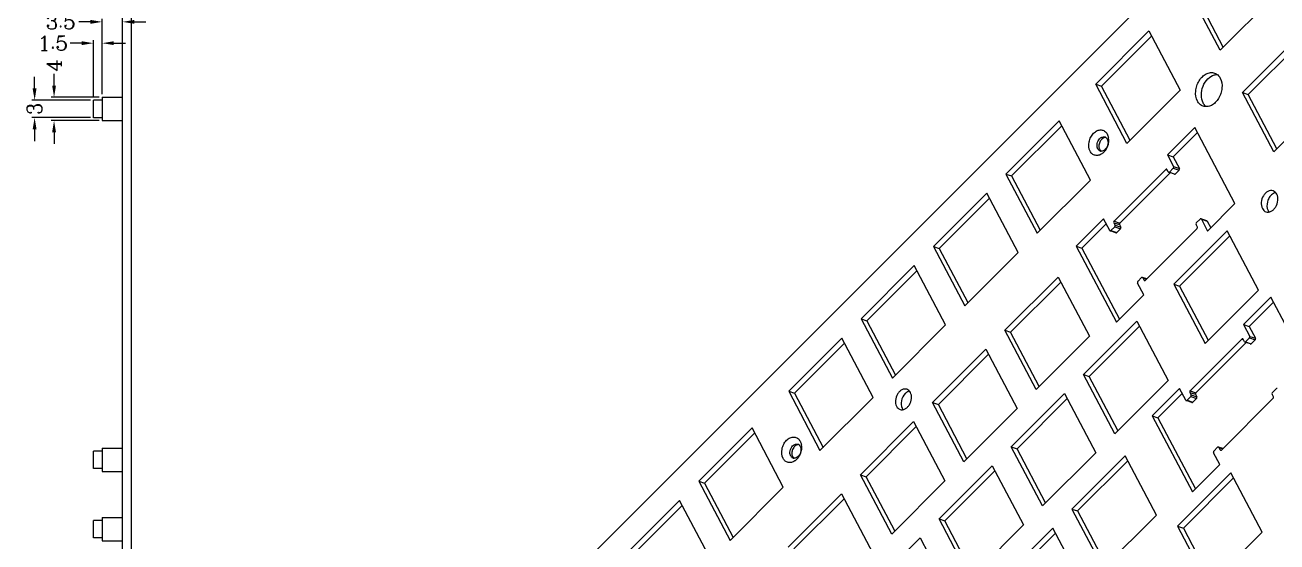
# Model space of a CAD drawing. Header units: millimetres. Extents: x 1236 to 3247, y -1329 to 363.
# Drawn here: x 1700 to 1914.4, y 150.7 to 239.2 of the extents above; entities that cross this region are included whole.
import ezdxf

# ---------------------------------------------------------------- set-up
doc = ezdxf.new("R2010")
doc.units = ezdxf.units.MM
doc.header["$LTSCALE"] = 30.734
doc.header["$PDMODE"] = 3
doc.header["$PDSIZE"] = 8
doc.layers.get('0').update_dxf_attribs({"linetype": 'CONTINUOUS'})
doc.layers.get('Defpoints').update_dxf_attribs({"linetype": 'CONTINUOUS'})
doc.layers.add('dim', color=82, linetype='CONTINUOUS', lineweight=9)
doc.styles.add('ROMANC', font='romanc.shx', dxfattribs={"bigfont": 'gbcbig.shx'})
doc.dimstyles.new('YanXiu', dxfattribs={"dimtxt": 2.5, "dimasz": 2.2, "dimexe": 0.66, "dimexo": 0.66, "dimgap": 0.66, "dimtad": 0, "dimdsep": 46, "dimtxsty": 'ROMANC', "dimcen": 0, "dimclrd": 256, "dimclre": 131, "dimclrt": 42, "dimazin": 2, "dimtfac": 1, "dimtofl": 0, "dimtmove": 0, "dimatfit": 3, "dimfxl": 1, "dimlwd": 5, "dimlwe": 5, "dimarcsym": 0})

# ---------------------------------------------------------------- blocks, each defined once
blk = doc.blocks.new('*D3')
at = {"layer": 'Defpoints', "color": 0}
for p in [(1704.93, 226.84), (1713.17, 226.84), (1713.17, 222.84)]:
    blk.add_point(p, dxfattribs=at)
at = {"layer": 'dim', "lineweight": 5}
for p, q in [((1704.93, 228.84), (1704.93, 230.84)), ((1704.93, 220.84), (1704.93, 218.84))]:
    blk.add_line(p, q, dxfattribs=at)
at = {"layer": 'dim', "color": 131, "lineweight": 5}
for p, q in [((1712.67, 226.84), (1704.43, 226.84)), ((1712.67, 222.84), (1704.43, 222.84))]:
    blk.add_line(p, q, dxfattribs=at)
at = {"layer": 'dim'}
for points in [[(1704.6, 228.84), (1705.26, 228.84), (1704.93, 226.84)], [(1704.6, 220.84), (1705.26, 220.84), (1704.93, 222.84)]]:
    blk.add_solid(points, dxfattribs=at)
at = {"layer": 'dim', "color": 42, "insert": (1704.93, 232.29), "char_height": 2.5, "attachment_point": 5, "rotation": 90, "style": 'ROMANC'}
blk.add_mtext('4', dxfattribs=at)
blk = doc.blocks.new('*D4')
at = {"layer": 'Defpoints', "color": 0}
for p in [(1711.67, 226.34), (1701.6, 223.34), (1711.67, 223.34)]:
    blk.add_point(p, dxfattribs=at)
at = {"layer": 'dim', "lineweight": 5}
for p, q in [((1701.6, 228.34), (1701.6, 230.34)), ((1701.6, 221.34), (1701.6, 219.34))]:
    blk.add_line(p, q, dxfattribs=at)
at = {"layer": 'dim', "color": 131, "lineweight": 5}
for p, q in [((1711.17, 226.34), (1701.1, 226.34)), ((1711.17, 223.34), (1701.1, 223.34))]:
    blk.add_line(p, q, dxfattribs=at)
at = {"layer": 'dim'}
for points in [[(1701.26, 228.34), (1701.93, 228.34), (1701.6, 226.34)], [(1701.26, 221.34), (1701.93, 221.34), (1701.6, 223.34)]]:
    blk.add_solid(points, dxfattribs=at)
at = {"layer": 'dim', "color": 42, "insert": (1701.6, 224.84), "char_height": 2.5, "attachment_point": 5, "rotation": 90, "style": 'ROMANC'}
blk.add_mtext('3', dxfattribs=at)
blk = doc.blocks.new('*D5')
at = {"layer": 'Defpoints', "color": 0}
for p in [(1713.17, 239.75), (1713.17, 226.84), (1716.67, 226.84)]:
    blk.add_point(p, dxfattribs=at)
at = {"layer": 'dim', "color": 131, "lineweight": 5}
for p, q in [((1713.17, 227.34), (1713.17, 240.25)), ((1716.67, 227.34), (1716.67, 240.25))]:
    blk.add_line(p, q, dxfattribs=at)
at = {"layer": 'dim', "lineweight": 5}
for p, q in [((1711.17, 239.75), (1709.17, 239.75)), ((1718.67, 239.75), (1720.67, 239.75))]:
    blk.add_line(p, q, dxfattribs=at)
at = {"layer": 'dim'}
for points in [[(1711.17, 240.08), (1711.17, 239.42), (1713.17, 239.75)], [(1718.67, 240.08), (1718.67, 239.42), (1716.67, 239.75)]]:
    blk.add_solid(points, dxfattribs=at)
at = {"layer": 'dim', "color": 42, "insert": (1706.06, 239.75), "char_height": 2.5, "attachment_point": 5, "style": 'ROMANC'}
blk.add_mtext('3.5', dxfattribs=at)
blk = doc.blocks.new('*D6')
at = {"layer": 'Defpoints', "color": 0}
for p in [(1711.67, 236.1), (1711.67, 226.34), (1713.17, 226.84)]:
    blk.add_point(p, dxfattribs=at)
at = {"layer": 'dim', "lineweight": 5}
for p, q in [((1709.67, 236.1), (1707.67, 236.1)), ((1715.17, 236.1), (1717.17, 236.1))]:
    blk.add_line(p, q, dxfattribs=at)
at = {"layer": 'dim', "color": 131, "lineweight": 5}
for p, q in [((1711.67, 226.84), (1711.67, 236.6)), ((1713.17, 227.34), (1713.17, 236.6))]:
    blk.add_line(p, q, dxfattribs=at)
at = {"layer": 'dim'}
for points in [[(1709.67, 236.43), (1709.67, 235.77), (1711.67, 236.1)], [(1715.17, 236.43), (1715.17, 235.77), (1713.17, 236.1)]]:
    blk.add_solid(points, dxfattribs=at)
at = {"layer": 'dim', "color": 42, "insert": (1704.73, 236.1), "char_height": 2.5, "attachment_point": 5, "style": 'ROMANC'}
blk.add_mtext('1.5', dxfattribs=at)

msp = doc.modelspace()

# ---------------------------------------------------------------- linework, layer by layer
at = {"color": 7, "linetype": 'Continuous'}
for p, q in [((1716.674, 120.172), (1716.674, 249.006)), ((1718.174, 120.172), (1718.174, 249.006)), ((1904.726, 234.894), (1899.367, 245.045)), ((1905.253, 235.421), (1900.35, 244.709)), ((1706.52, 57.921), (1891.851, 243.252)), ((1913.844, 244.012), (1904.726, 234.894)), ((1883.391, 229.069), (1892.509, 238.187)), ((1892.509, 238.187), (1897.868, 228.036)), ((1884.374, 228.733), (1892.965, 237.324)), ((1908.553, 227.643), (1917.671, 236.761)), ((1909.536, 227.308), (1918.127, 235.898)), ((1888.75, 218.918), (1883.391, 229.069)), ((1883.391, 229.069), (1884.374, 228.733)), ((1889.277, 219.445), (1884.374, 228.733)), ((1897.868, 228.036), (1888.75, 218.918)), ((1913.911, 217.492), (1908.553, 227.643)), ((1908.553, 227.643), (1909.536, 227.308)), ((1711.674, 223.339), (1711.674, 226.339)), ((1713.174, 226.339), (1711.674, 226.339)), ((1713.174, 226.839), (1716.674, 226.839)), ((1713.174, 226.838), (1713.174, 222.84)), ((1914.438, 218.02), (1909.536, 227.308)), ((1923.029, 226.61), (1913.911, 217.492)), ((1713.174, 223.339), (1711.674, 223.339)), ((1713.174, 222.839), (1716.674, 222.839)), ((1877.128, 222.805), (1868.01, 213.687)), ((1877.583, 221.942), (1868.992, 213.351)), ((1882.486, 212.654), (1877.128, 222.805)), ((1900.36, 221.666), (1895.67, 216.976)), ((1907.249, 208.614), (1900.36, 221.666)), ((1900.815, 220.802), (1896.653, 216.64)), ((1895.67, 216.976), (1896.742, 214.946)), ((1895.67, 216.976), (1896.653, 216.64)), ((1896.653, 216.64), (1897.725, 214.61)), ((1896.688, 214.671), (1896.037, 214.019)), ((1896.688, 214.671), (1897.671, 214.335)), ((1896.742, 214.946), (1897.725, 214.61)), ((1868.01, 213.687), (1873.368, 203.536)), ((1868.01, 213.687), (1868.992, 213.351)), ((1868.992, 213.351), (1873.895, 204.063)), ((1873.368, 203.536), (1882.486, 212.654)), ((1895.394, 214.484), (1886.536, 205.627)), ((1896.125, 213.897), (1887.519, 205.291)), ((1895.394, 214.484), (1895.583, 214.419)), ((1895.83, 214.034), (1895.6, 214.469)), ((1896.879, 213.639), (1895.896, 213.975)), ((1896.037, 214.019), (1897.02, 213.684)), ((1897.671, 214.335), (1897.02, 213.684)), ((1864.721, 210.398), (1855.603, 201.28)), ((1870.079, 200.247), (1864.721, 210.398)), ((1865.176, 209.535), (1856.585, 200.944)), ((1902.559, 203.925), (1907.249, 208.614)), ((1884.729, 206.035), (1880.039, 201.345)), ((1885.8, 204.004), (1884.729, 206.035)), ((1900.63, 205.319), (1901.281, 205.97)), ((1902.405, 205.679), (1901.422, 206.014)), ((1901.488, 205.955), (1902.559, 203.925)), ((1901.488, 205.955), (1902.471, 205.62)), ((1885.184, 205.172), (1881.022, 201.01)), ((1886.849, 203.61), (1885.866, 203.945)), ((1886.658, 204.641), (1886.007, 203.99)), ((1886.007, 203.99), (1886.99, 203.654)), ((1886.482, 205.351), (1886.712, 204.916)), ((1886.482, 205.351), (1887.465, 205.015)), ((1886.536, 205.627), (1887.519, 205.291)), ((1886.658, 204.641), (1887.641, 204.305)), ((1886.712, 204.916), (1887.695, 204.58)), ((1887.641, 204.305), (1886.99, 203.654)), ((1887.465, 205.015), (1887.695, 204.58)), ((1891.894, 195.476), (1900.752, 204.333)), ((1905.902, 203.945), (1896.784, 194.827)), ((1900.806, 204.608), (1900.576, 205.043)), ((1902.471, 205.62), (1903.087, 204.452)), ((1911.261, 193.794), (1905.902, 203.945)), ((1906.358, 203.082), (1897.767, 194.491)), ((1855.603, 201.28), (1860.961, 191.129)), ((1855.603, 201.28), (1856.585, 200.944)), ((1856.585, 200.944), (1861.488, 191.656)), ((1860.961, 191.129), (1870.079, 200.247)), ((1880.039, 201.345), (1886.928, 188.294)), ((1880.039, 201.345), (1881.022, 201.01)), ((1881.022, 201.01), (1887.456, 188.821)), ((1852.314, 197.991), (1843.195, 188.873)), ((1857.672, 187.84), (1852.314, 197.991)), ((1852.769, 197.128), (1844.178, 188.537)), ((1867.828, 186.918), (1876.946, 196.036)), ((1876.946, 196.036), (1882.304, 185.885)), ((1890.6, 195.289), (1891.251, 195.94)), ((1892.146, 195.727), (1891.392, 195.984)), ((1891.458, 195.925), (1891.688, 195.49)), ((1891.458, 195.925), (1892.118, 195.7)), ((1891.688, 195.49), (1891.764, 195.464)), ((1868.811, 186.582), (1877.402, 195.173)), ((1891.618, 192.983), (1890.546, 195.014)), ((1896.784, 194.827), (1902.143, 184.676)), ((1896.784, 194.827), (1897.767, 194.491)), ((1897.767, 194.491), (1902.67, 185.203)), ((1902.143, 184.676), (1911.261, 193.794)), ((1886.928, 188.294), (1891.618, 192.983)), ((1913.389, 192.599), (1908.7, 187.91)), ((1913.845, 191.736), (1909.683, 187.574)), ((1920.278, 179.548), (1913.389, 192.599)), ((1843.195, 188.873), (1848.554, 178.722)), ((1843.195, 188.873), (1844.178, 188.537)), ((1844.178, 188.537), (1849.081, 179.249)), ((1848.554, 178.722), (1857.672, 187.84)), ((1873.186, 176.767), (1867.828, 186.918)), ((1867.828, 186.918), (1868.811, 186.582)), ((1881.307, 179.349), (1890.425, 188.467)), ((1882.289, 179.013), (1890.88, 187.604)), ((1890.425, 188.467), (1895.783, 178.316)), ((1908.7, 187.91), (1909.771, 185.879)), ((1908.7, 187.91), (1909.683, 187.574)), ((1909.683, 187.574), (1910.754, 185.544)), ((1839.906, 185.584), (1830.788, 176.466)), ((1840.362, 184.721), (1831.771, 176.13)), ((1845.265, 175.433), (1839.906, 185.584)), ((1873.713, 177.295), (1868.811, 186.582)), ((1882.304, 185.885), (1873.186, 176.767)), ((1908.423, 185.417), (1899.566, 176.56)), ((1909.155, 184.83), (1900.548, 176.224)), ((1908.423, 185.417), (1908.613, 185.353)), ((1908.86, 184.968), (1908.63, 185.403)), ((1909.908, 184.573), (1908.925, 184.909)), ((1909.718, 185.604), (1909.066, 184.953)), ((1909.066, 184.953), (1910.049, 184.617)), ((1909.718, 185.604), (1910.701, 185.268)), ((1909.771, 185.879), (1910.754, 185.544)), ((1910.701, 185.268), (1910.049, 184.617)), ((1855.453, 174.544), (1864.571, 183.662)), ((1856.436, 174.208), (1865.027, 182.799)), ((1864.571, 183.662), (1869.93, 173.511)), ((1886.665, 169.198), (1881.307, 179.349)), ((1881.307, 179.349), (1882.289, 179.013)), ((1887.192, 169.725), (1882.289, 179.013)), ((1895.783, 178.316), (1886.665, 169.198)), ((1830.788, 176.466), (1836.147, 166.315)), ((1830.788, 176.466), (1831.771, 176.13)), ((1831.771, 176.13), (1836.674, 166.842)), ((1868.932, 166.974), (1878.05, 176.092)), ((1878.05, 176.092), (1883.408, 165.942)), ((1897.758, 176.968), (1893.069, 172.279)), ((1898.214, 176.105), (1894.052, 171.943)), ((1898.83, 174.938), (1897.758, 176.968)), ((1899.512, 176.285), (1900.495, 175.949)), ((1899.512, 176.285), (1899.742, 175.85)), ((1899.566, 176.56), (1900.548, 176.224)), ((1900.495, 175.949), (1900.724, 175.514)), ((1913.835, 175.542), (1913.605, 175.977)), ((1913.659, 176.252), (1914.31, 176.903)), ((1836.147, 166.315), (1845.265, 175.433)), ((1860.812, 164.393), (1855.453, 174.544)), ((1855.453, 174.544), (1856.436, 174.208)), ((1861.339, 164.92), (1856.436, 174.208)), ((1869.915, 166.639), (1878.506, 175.229)), ((1899.878, 174.543), (1898.895, 174.879)), ((1899.688, 175.574), (1899.037, 174.923)), ((1899.037, 174.923), (1900.019, 174.587)), ((1899.688, 175.574), (1900.671, 175.239)), ((1899.742, 175.85), (1900.724, 175.514)), ((1900.671, 175.239), (1900.019, 174.587)), ((1904.924, 166.409), (1913.781, 175.267)), ((1869.93, 173.511), (1860.812, 164.393)), ((1893.069, 172.279), (1899.958, 159.228)), ((1893.069, 172.279), (1894.052, 171.943)), ((1894.052, 171.943), (1900.485, 159.755)), ((1824.512, 170.189), (1815.394, 161.071)), ((1829.87, 160.038), (1824.512, 170.189)), ((1843.079, 162.169), (1852.197, 171.287)), ((1844.062, 161.834), (1852.653, 170.424)), ((1852.197, 171.287), (1857.555, 161.136)), ((1824.967, 169.326), (1816.376, 160.735)), ((1713.174, 166.239), (1711.674, 166.239)), ((1711.674, 163.239), (1711.674, 166.239)), ((1713.174, 166.739), (1716.674, 166.739)), ((1713.174, 166.738), (1713.174, 162.74)), ((1874.29, 156.823), (1868.932, 166.974)), ((1868.932, 166.974), (1869.915, 166.639)), ((1874.818, 157.351), (1869.915, 166.639)), ((1883.408, 165.942), (1874.29, 156.823)), ((1888.425, 165.42), (1879.307, 156.302)), ((1893.784, 155.269), (1888.425, 165.42)), ((1904.647, 163.917), (1903.576, 165.947)), ((1903.629, 166.222), (1904.281, 166.874)), ((1905.175, 166.66), (1904.422, 166.918)), ((1904.487, 166.859), (1905.148, 166.633)), ((1904.487, 166.859), (1904.717, 166.424)), ((1904.717, 166.424), (1904.794, 166.398)), ((1713.174, 163.239), (1711.674, 163.239)), ((1856.558, 154.6), (1865.676, 163.718)), ((1865.676, 163.718), (1871.034, 153.567)), ((1888.881, 164.557), (1880.29, 155.966)), ((1899.958, 159.228), (1904.647, 163.917)), ((1713.174, 162.739), (1716.674, 162.739)), ((1815.394, 161.071), (1820.752, 150.92)), ((1815.394, 161.071), (1816.376, 160.735)), ((1848.437, 152.018), (1843.079, 162.169)), ((1843.079, 162.169), (1844.062, 161.834)), ((1848.964, 152.546), (1844.062, 161.834)), ((1857.555, 161.136), (1848.437, 152.018)), ((1857.54, 154.264), (1866.131, 162.855)), ((1906.544, 162.491), (1897.426, 153.373)), ((1907, 161.628), (1898.409, 153.037)), ((1911.903, 152.34), (1906.544, 162.491)), ((1816.376, 160.735), (1821.279, 151.447)), ((1820.752, 150.92), (1829.87, 160.038)), ((1830.704, 149.795), (1839.822, 158.913)), ((1839.822, 158.913), (1845.181, 148.762)), ((1812.105, 157.782), (1802.987, 148.664)), ((1812.56, 156.919), (1803.969, 148.328)), ((1817.463, 147.631), (1812.105, 157.782)), ((1831.687, 149.459), (1840.278, 158.05)), ((1713.174, 154.839), (1716.674, 154.839)), ((1713.174, 154.838), (1713.174, 150.84)), ((1861.916, 144.449), (1856.558, 154.6)), ((1856.558, 154.6), (1857.54, 154.264)), ((1879.307, 156.302), (1880.29, 155.966)), ((1879.307, 156.302), (1884.665, 146.151)), ((1880.29, 155.966), (1885.193, 146.678)), ((1884.665, 146.151), (1893.784, 155.269)), ((1713.174, 154.339), (1711.674, 154.339)), ((1711.674, 151.339), (1711.674, 154.339)), ((1862.443, 144.976), (1857.54, 154.264)), ((1871.034, 153.567), (1861.916, 144.449)), ((1876.051, 153.045), (1866.933, 143.927)), ((1881.409, 142.894), (1876.051, 153.045)), ((1897.426, 153.373), (1898.409, 153.037)), ((1897.426, 153.373), (1902.785, 143.222)), ((1898.409, 153.037), (1903.312, 143.749)), ((1902.785, 143.222), (1911.903, 152.34)), ((1713.174, 151.339), (1711.674, 151.339)), ((1713.174, 150.839), (1716.674, 150.839)), ((1844.183, 142.225), (1853.301, 151.343)), ((1853.301, 151.343), (1858.659, 141.193)), ((1876.506, 152.182), (1867.916, 143.591))]:
    msp.add_line(p, q, dxfattribs=at)
for centre, radius, start, end in [((1884.745, 219.386), 0.663, 55.92256, 71.06725), ((1883.129, 219.504), 2.472, 3.46485, 8.58895), ((1884.39, 218.306), 0.702, 228.9724, 234.99278), ((1884.366, 218.275), 0.663, 251.21511, 265.94406), ((1883.292, 218.845), 2.043, 304.06906, 306.0763), ((1914.465, 209.299), 1.223, 101.61412, 104.93961), ((1832.136, 166.777), 0.663, 55.92256, 71.06725), ((1831.78, 165.697), 0.702, 228.9724, 234.99278), ((1830.519, 166.895), 2.472, 3.46485, 8.58895), ((1831.756, 165.666), 0.663, 251.21511, 265.94406), ((1830.682, 166.236), 2.043, 304.06906, 306.0763)]:
    msp.add_arc(centre, radius, start, end, dxfattribs=at)
for points, knots in [([(1900.819, 226.193), (1900.555, 226.694), (1900.429, 227.628), (1900.673, 228.802), (1901.063, 229.658), (1901.618, 230.37), (1902.291, 230.872), (1903.028, 231.11), (1903.524, 231.06), (1903.743, 230.986)], [0, 0, 0, 0, 0.25136, 0.3906808, 0.5304237, 0.6640812, 0.7868666, 0.8975576, 1, 1, 1, 1]), ([(1901.802, 225.857), (1901.587, 226.265), (1901.39, 227.265), (1901.697, 228.742), (1902.482, 230.008), (1903.313, 230.558), (1903.739, 230.672)], [0, 0, 0, 0, 0.240523, 0.5078628, 0.7703956, 1, 1, 1, 1]), ([(1904.727, 230.101), (1904.992, 229.599), (1905.118, 228.665), (1904.873, 227.492), (1904.484, 226.635), (1903.929, 225.924), (1903.255, 225.421), (1902.518, 225.183), (1902.022, 225.233), (1901.803, 225.308)], [0, 0, 0, 0, 0.25136, 0.3906808, 0.5304237, 0.6640812, 0.7868666, 0.8975576, 1, 1, 1, 1]), ([(1903.739, 230.672), (1903.781, 230.683), (1903.949, 230.722), (1904.122, 230.737), (1904.25, 230.734)], [0, 0, 0, 0, 0.2560605, 1, 1, 1, 1]), ([(1903.743, 230.986), (1903.948, 230.915), (1904.346, 230.676), (1904.619, 230.306), (1904.727, 230.101)], [0, 0, 0, 0, 0.4827728, 1, 1, 1, 1]), ([(1901.803, 225.308), (1901.598, 225.378), (1901.201, 225.617), (1900.928, 225.987), (1900.819, 226.193)], [0, 0, 0, 0, 0.4827728, 1, 1, 1, 1]), ([(1902.046, 225.492), (1902.023, 225.52), (1901.932, 225.635), (1901.854, 225.759), (1901.802, 225.857)], [0, 0, 0, 0, 0.2452727, 1, 1, 1, 1]), ([(1882.436, 217.589), (1882.188, 218.059), (1882.135, 218.962), (1882.503, 220.008), (1882.989, 220.697), (1883.615, 221.156), (1884.318, 221.307), (1884.974, 221.075), (1885.261, 220.719), (1885.367, 220.52)], [0, 0, 0, 0, 0.2627492, 0.4075592, 0.5469758, 0.6729101, 0.7839529, 0.88842, 1, 1, 1, 1]), ([(1883.621, 218.425), (1883.585, 218.739), (1883.713, 219.37), (1884.156, 219.863), (1884.426, 219.979)], [0, 0, 0, 0, 0.5184334, 1, 1, 1, 1]), ([(1883.97, 218.784), (1883.962, 218.744), (1883.938, 218.589), (1883.935, 218.43), (1883.949, 218.313)], [0, 0, 0, 0, 0.2562979, 1, 1, 1, 1]), ([(1884.406, 219.625), (1884.351, 219.571), (1884.145, 219.326), (1884.016, 219.021), (1883.97, 218.784)], [0, 0, 0, 0, 0.2421146, 1, 1, 1, 1]), ([(1884.754, 219.868), (1884.722, 219.854), (1884.595, 219.791), (1884.482, 219.701), (1884.406, 219.625)], [0, 0, 0, 0, 0.2388888, 1, 1, 1, 1]), ([(1884.426, 219.979), (1884.512, 220.017), (1884.692, 220.065), (1884.877, 220.042), (1884.96, 220.013)], [0, 0, 0, 0, 0.5166812, 1, 1, 1, 1]), ([(1885.116, 219.936), (1885.087, 219.937), (1884.963, 219.937), (1884.84, 219.905), (1884.754, 219.868)], [0, 0, 0, 0, 0.2412604, 1, 1, 1, 1]), ([(1885.577, 219.128), (1885.561, 218.999), (1885.461, 218.493), (1885.235, 218.011), (1885.004, 217.702)], [0, 0, 0, 0, 0.2514789, 1, 1, 1, 1]), ([(1885.492, 219.236), (1885.505, 219.12), (1885.499, 218.647), (1885.285, 218.175), (1885.035, 217.924)], [0, 0, 0, 0, 0.2483021, 1, 1, 1, 1]), ([(1885.367, 220.52), (1885.392, 220.472), (1885.488, 220.266), (1885.547, 220.044), (1885.573, 219.873)], [0, 0, 0, 0, 0.2393163, 1, 1, 1, 1]), ([(1885.37, 219.645), (1885.386, 219.615), (1885.446, 219.485), (1885.479, 219.344), (1885.492, 219.236)], [0, 0, 0, 0, 0.2380772, 1, 1, 1, 1]), ([(1885.596, 219.654), (1885.599, 219.611), (1885.605, 219.435), (1885.594, 219.259), (1885.577, 219.128)], [0, 0, 0, 0, 0.2458407, 1, 1, 1, 1]), ([(1884.436, 217.152), (1884.264, 217.036), (1883.898, 216.861), (1883.298, 216.843), (1882.768, 217.103), (1882.528, 217.415), (1882.436, 217.589)], [0, 0, 0, 0, 0.2674242, 0.5098094, 0.7463498, 1, 1, 1, 1]), ([(1883.742, 218.016), (1883.726, 218.046), (1883.667, 218.176), (1883.633, 218.317), (1883.621, 218.425)], [0, 0, 0, 0, 0.2380772, 1, 1, 1, 1]), ([(1883.929, 217.777), (1883.91, 217.793), (1883.837, 217.864), (1883.778, 217.948), (1883.742, 218.016)], [0, 0, 0, 0, 0.2427116, 1, 1, 1, 1]), ([(1884.07, 217.905), (1884.085, 217.876), (1884.15, 217.767), (1884.239, 217.673), (1884.315, 217.62)], [0, 0, 0, 0, 0.2609234, 1, 1, 1, 1]), ([(1885.035, 217.924), (1884.935, 217.824), (1884.715, 217.662), (1884.443, 217.605), (1884.319, 217.614)], [0, 0, 0, 0, 0.5314317, 1, 1, 1, 1]), ([(1885.004, 217.702), (1884.966, 217.652), (1884.816, 217.465), (1884.639, 217.298), (1884.495, 217.194)], [0, 0, 0, 0, 0.2586073, 1, 1, 1, 1]), ([(1895.535, 214.528), (1895.524, 214.532), (1895.472, 214.54), (1895.421, 214.512), (1895.394, 214.484)], [0, 0, 0, 0, 0.23075, 1, 1, 1, 1]), ([(1896.688, 214.671), (1896.706, 214.688), (1896.762, 214.767), (1896.775, 214.883), (1896.742, 214.946)], [0, 0, 0, 0, 0.2590766, 1, 1, 1, 1]), ([(1897.671, 214.335), (1897.689, 214.353), (1897.745, 214.431), (1897.758, 214.547), (1897.725, 214.61)], [0, 0, 0, 0, 0.2590766, 1, 1, 1, 1]), ([(1895.896, 213.975), (1895.907, 213.971), (1895.958, 213.963), (1896.009, 213.992), (1896.037, 214.019)], [0, 0, 0, 0, 0.23075, 1, 1, 1, 1]), ([(1896.879, 213.639), (1896.89, 213.636), (1896.941, 213.627), (1896.992, 213.656), (1897.02, 213.684)], [0, 0, 0, 0, 0.23075, 1, 1, 1, 1]), ([(1913.792, 210.802), (1913.653, 210.85), (1913.339, 210.881), (1912.872, 210.73), (1912.446, 210.412), (1911.973, 209.805), (1911.665, 208.878), (1911.772, 208.084), (1911.94, 207.767)], [0, 0, 0, 0, 0.1026322, 0.2135282, 0.3365409, 0.470446, 0.7481745, 1, 1, 1, 1]), ([(1912.563, 207.206), (1912.702, 207.159), (1913.016, 207.127), (1913.483, 207.278), (1913.909, 207.596), (1914.382, 208.204), (1914.69, 209.13), (1914.583, 209.924), (1914.415, 210.242)], [0, 0, 0, 0, 0.1026322, 0.2135282, 0.3365409, 0.470446, 0.7481745, 1, 1, 1, 1]), ([(1913.659, 210.24), (1913.453, 210.09), (1913.091, 209.683), (1912.676, 208.739), (1912.689, 207.874), (1912.923, 207.431)], [0, 0, 0, 0, 0.248102, 0.5136145, 1, 1, 1, 1]), ([(1914.149, 210.48), (1914.107, 210.469), (1913.933, 210.413), (1913.771, 210.322), (1913.659, 210.24)], [0, 0, 0, 0, 0.2398696, 1, 1, 1, 1]), ([(1914.415, 210.242), (1914.346, 210.372), (1914.173, 210.606), (1913.922, 210.758), (1913.792, 210.802)], [0, 0, 0, 0, 0.5172272, 1, 1, 1, 1]), ([(1911.94, 207.767), (1912.009, 207.637), (1912.182, 207.402), (1912.433, 207.251), (1912.563, 207.206)], [0, 0, 0, 0, 0.5172272, 1, 1, 1, 1]), ([(1885.866, 203.945), (1885.877, 203.942), (1885.928, 203.933), (1885.979, 203.962), (1886.007, 203.99)], [0, 0, 0, 0, 0.23075, 1, 1, 1, 1]), ([(1886.536, 205.627), (1886.518, 205.609), (1886.462, 205.53), (1886.449, 205.415), (1886.482, 205.351)], [0, 0, 0, 0, 0.2590766, 1, 1, 1, 1]), ([(1886.658, 204.641), (1886.676, 204.659), (1886.732, 204.737), (1886.745, 204.853), (1886.712, 204.916)], [0, 0, 0, 0, 0.2590766, 1, 1, 1, 1]), ([(1887.519, 205.291), (1887.501, 205.273), (1887.445, 205.195), (1887.432, 205.079), (1887.465, 205.015)], [0, 0, 0, 0, 0.2590766, 1, 1, 1, 1]), ([(1887.641, 204.305), (1887.659, 204.323), (1887.715, 204.401), (1887.728, 204.517), (1887.695, 204.58)], [0, 0, 0, 0, 0.2590766, 1, 1, 1, 1]), ([(1900.63, 205.319), (1900.612, 205.301), (1900.556, 205.223), (1900.543, 205.107), (1900.576, 205.043)], [0, 0, 0, 0, 0.2590766, 1, 1, 1, 1]), ([(1900.752, 204.333), (1900.77, 204.351), (1900.826, 204.429), (1900.839, 204.545), (1900.806, 204.608)], [0, 0, 0, 0, 0.2590766, 1, 1, 1, 1]), ([(1886.849, 203.61), (1886.86, 203.606), (1886.911, 203.598), (1886.962, 203.626), (1886.99, 203.654)], [0, 0, 0, 0, 0.23075, 1, 1, 1, 1]), ([(1890.6, 195.289), (1890.582, 195.271), (1890.526, 195.193), (1890.513, 195.077), (1890.546, 195.014)], [0, 0, 0, 0, 0.2590766, 1, 1, 1, 1]), ([(1908.564, 185.462), (1908.553, 185.465), (1908.502, 185.474), (1908.451, 185.445), (1908.423, 185.417)], [0, 0, 0, 0, 0.23075, 1, 1, 1, 1]), ([(1908.925, 184.909), (1908.936, 184.905), (1908.988, 184.897), (1909.039, 184.925), (1909.066, 184.953)], [0, 0, 0, 0, 0.23075, 1, 1, 1, 1]), ([(1909.718, 185.604), (1909.735, 185.622), (1909.792, 185.7), (1909.805, 185.816), (1909.771, 185.879)], [0, 0, 0, 0, 0.2590766, 1, 1, 1, 1]), ([(1909.908, 184.573), (1909.919, 184.569), (1909.971, 184.561), (1910.022, 184.589), (1910.049, 184.617)], [0, 0, 0, 0, 0.23075, 1, 1, 1, 1]), ([(1910.701, 185.268), (1910.718, 185.286), (1910.774, 185.365), (1910.788, 185.48), (1910.754, 185.544)], [0, 0, 0, 0, 0.2590766, 1, 1, 1, 1]), ([(1851.046, 176.812), (1850.913, 176.858), (1850.611, 176.888), (1850.163, 176.743), (1849.753, 176.438), (1849.299, 175.854), (1849.003, 174.964), (1849.106, 174.202), (1849.267, 173.897)], [0, 0, 0, 0, 0.1026133, 0.2135075, 0.3365274, 0.470443, 0.7481503, 1, 1, 1, 1]), ([(1849.866, 173.358), (1849.999, 173.313), (1850.301, 173.282), (1850.749, 173.427), (1851.159, 173.733), (1851.613, 174.316), (1851.909, 175.206), (1851.806, 175.969), (1851.645, 176.274)], [0, 0, 0, 0, 0.1026133, 0.2135075, 0.3365274, 0.470443, 0.7481503, 1, 1, 1, 1]), ([(1850.74, 176.073), (1850.414, 175.747), (1849.989, 174.906), (1850.049, 173.942), (1850.25, 173.561)], [0, 0, 0, 0, 0.5169818, 1, 1, 1, 1]), ([(1851.248, 176.427), (1851.203, 176.407), (1851.017, 176.314), (1850.852, 176.184), (1850.74, 176.073)], [0, 0, 0, 0, 0.2388888, 1, 1, 1, 1]), ([(1851.645, 176.274), (1851.579, 176.399), (1851.412, 176.624), (1851.171, 176.77), (1851.046, 176.812)], [0, 0, 0, 0, 0.5169927, 1, 1, 1, 1]), ([(1899.566, 176.56), (1899.548, 176.542), (1899.492, 176.464), (1899.479, 176.348), (1899.512, 176.285)], [0, 0, 0, 0, 0.2590766, 1, 1, 1, 1]), ([(1900.548, 176.224), (1900.531, 176.206), (1900.475, 176.128), (1900.461, 176.012), (1900.495, 175.949)], [0, 0, 0, 0, 0.2590766, 1, 1, 1, 1]), ([(1913.659, 176.252), (1913.641, 176.234), (1913.585, 176.156), (1913.572, 176.04), (1913.605, 175.977)], [0, 0, 0, 0, 0.2590766, 1, 1, 1, 1]), ([(1849.267, 173.897), (1849.333, 173.772), (1849.5, 173.547), (1849.741, 173.401), (1849.866, 173.358)], [0, 0, 0, 0, 0.5169927, 1, 1, 1, 1]), ([(1898.895, 174.879), (1898.906, 174.875), (1898.958, 174.867), (1899.009, 174.895), (1899.037, 174.923)], [0, 0, 0, 0, 0.23075, 1, 1, 1, 1]), ([(1899.688, 175.574), (1899.706, 175.592), (1899.762, 175.67), (1899.775, 175.786), (1899.742, 175.85)], [0, 0, 0, 0, 0.2590766, 1, 1, 1, 1]), ([(1899.878, 174.543), (1899.889, 174.539), (1899.941, 174.531), (1899.992, 174.56), (1900.019, 174.587)], [0, 0, 0, 0, 0.23075, 1, 1, 1, 1]), ([(1900.671, 175.239), (1900.688, 175.256), (1900.745, 175.335), (1900.758, 175.451), (1900.724, 175.514)], [0, 0, 0, 0, 0.2590766, 1, 1, 1, 1]), ([(1913.781, 175.267), (1913.799, 175.284), (1913.855, 175.363), (1913.868, 175.479), (1913.835, 175.542)], [0, 0, 0, 0, 0.2590766, 1, 1, 1, 1]), ([(1829.826, 164.98), (1829.578, 165.449), (1829.526, 166.353), (1829.894, 167.398), (1830.379, 168.087), (1831.006, 168.547), (1831.708, 168.698), (1832.364, 168.465), (1832.652, 168.11), (1832.757, 167.91)], [0, 0, 0, 0, 0.2627492, 0.4075592, 0.5469758, 0.6729101, 0.7839529, 0.88842, 1, 1, 1, 1]), ([(1831.012, 165.816), (1830.976, 166.13), (1831.104, 166.761), (1831.547, 167.253), (1831.816, 167.37)], [0, 0, 0, 0, 0.5184334, 1, 1, 1, 1]), ([(1831.816, 167.37), (1831.903, 167.407), (1832.082, 167.455), (1832.268, 167.432), (1832.351, 167.404)], [0, 0, 0, 0, 0.5166812, 1, 1, 1, 1]), ([(1832.507, 167.326), (1832.477, 167.328), (1832.353, 167.328), (1832.23, 167.295), (1832.144, 167.258)], [0, 0, 0, 0, 0.2412604, 1, 1, 1, 1]), ([(1832.757, 167.91), (1832.782, 167.862), (1832.879, 167.657), (1832.937, 167.434), (1832.963, 167.264)], [0, 0, 0, 0, 0.2393163, 1, 1, 1, 1]), ([(1831.133, 165.407), (1831.117, 165.437), (1831.057, 165.567), (1831.024, 165.708), (1831.012, 165.816)], [0, 0, 0, 0, 0.2380772, 1, 1, 1, 1]), ([(1831.32, 165.168), (1831.301, 165.184), (1831.228, 165.254), (1831.169, 165.339), (1831.133, 165.407)], [0, 0, 0, 0, 0.2427116, 1, 1, 1, 1]), ([(1831.361, 166.174), (1831.353, 166.135), (1831.328, 165.979), (1831.326, 165.82), (1831.339, 165.704)], [0, 0, 0, 0, 0.2562979, 1, 1, 1, 1]), ([(1831.796, 167.016), (1831.742, 166.961), (1831.536, 166.717), (1831.407, 166.411), (1831.361, 166.174)], [0, 0, 0, 0, 0.2421146, 1, 1, 1, 1]), ([(1831.46, 165.295), (1831.476, 165.266), (1831.54, 165.158), (1831.629, 165.064), (1831.705, 165.01)], [0, 0, 0, 0, 0.2609234, 1, 1, 1, 1]), ([(1832.425, 165.315), (1832.325, 165.215), (1832.106, 165.053), (1831.834, 164.996), (1831.709, 165.005)], [0, 0, 0, 0, 0.5314317, 1, 1, 1, 1]), ([(1832.144, 167.258), (1832.113, 167.245), (1831.986, 167.181), (1831.872, 167.092), (1831.796, 167.016)], [0, 0, 0, 0, 0.2388888, 1, 1, 1, 1]), ([(1832.968, 166.518), (1832.951, 166.39), (1832.852, 165.884), (1832.625, 165.401), (1832.394, 165.093)], [0, 0, 0, 0, 0.2514789, 1, 1, 1, 1]), ([(1832.882, 166.627), (1832.895, 166.51), (1832.89, 166.037), (1832.676, 165.565), (1832.425, 165.315)], [0, 0, 0, 0, 0.2483021, 1, 1, 1, 1]), ([(1832.761, 167.035), (1832.777, 167.005), (1832.836, 166.876), (1832.87, 166.734), (1832.882, 166.627)], [0, 0, 0, 0, 0.2380772, 1, 1, 1, 1]), ([(1832.986, 167.044), (1832.989, 167.001), (1832.995, 166.826), (1832.985, 166.65), (1832.968, 166.518)], [0, 0, 0, 0, 0.2458407, 1, 1, 1, 1]), ([(1903.629, 166.222), (1903.612, 166.205), (1903.555, 166.126), (1903.542, 166.01), (1903.576, 165.947)], [0, 0, 0, 0, 0.2590766, 1, 1, 1, 1]), ([(1831.827, 164.543), (1831.655, 164.427), (1831.288, 164.252), (1830.689, 164.233), (1830.158, 164.494), (1829.918, 164.805), (1829.826, 164.98)], [0, 0, 0, 0, 0.2674242, 0.5098094, 0.7463498, 1, 1, 1, 1]), ([(1832.394, 165.093), (1832.357, 165.043), (1832.206, 164.856), (1832.029, 164.689), (1831.885, 164.584)], [0, 0, 0, 0, 0.2586073, 1, 1, 1, 1])]:
    msp.add_open_spline(points, degree=3, knots=knots, dxfattribs=at)
for points in [[(1902.282, 225.256), (1902.196, 225.327), (1902.117, 225.407), (1902.046, 225.492)], [(1885.117, 219.935), (1885.154, 219.91), (1885.188, 219.882), (1885.22, 219.85)], [(1885.22, 219.85), (1885.28, 219.79), (1885.331, 219.72), (1885.37, 219.645)], [(1883.949, 218.313), (1883.958, 218.236), (1883.973, 218.159), (1883.996, 218.085)], [(1884.152, 217.648), (1884.094, 217.668), (1884.038, 217.696), (1883.987, 217.732)], [(1883.996, 218.085), (1884.015, 218.023), (1884.04, 217.962), (1884.07, 217.905)], [(1895.6, 214.469), (1895.587, 214.495), (1895.563, 214.519), (1895.535, 214.528)], [(1895.83, 214.034), (1895.844, 214.008), (1895.868, 213.985), (1895.896, 213.975)], [(1901.356, 206.016), (1901.328, 206.008), (1901.302, 205.991), (1901.281, 205.97)], [(1901.422, 206.014), (1901.401, 206.021), (1901.378, 206.021), (1901.356, 206.016)], [(1901.488, 205.955), (1901.474, 205.981), (1901.45, 206.005), (1901.422, 206.014)], [(1912.923, 207.431), (1912.973, 207.337), (1913.034, 207.247), (1913.105, 207.168)], [(1885.8, 204.004), (1885.814, 203.978), (1885.838, 203.955), (1885.866, 203.945)], [(1902.471, 205.62), (1902.457, 205.646), (1902.433, 205.669), (1902.405, 205.679)], [(1891.327, 195.986), (1891.298, 195.978), (1891.272, 195.961), (1891.251, 195.94)], [(1891.392, 195.984), (1891.372, 195.992), (1891.348, 195.992), (1891.327, 195.986)], [(1891.458, 195.925), (1891.444, 195.951), (1891.42, 195.975), (1891.392, 195.984)], [(1891.688, 195.49), (1891.701, 195.464), (1891.725, 195.441), (1891.753, 195.431)], [(1891.753, 195.431), (1891.774, 195.424), (1891.798, 195.424), (1891.819, 195.43)], [(1891.819, 195.43), (1891.847, 195.438), (1891.874, 195.455), (1891.894, 195.476)], [(1908.63, 185.403), (1908.616, 185.429), (1908.592, 185.452), (1908.564, 185.462)], [(1908.86, 184.968), (1908.873, 184.942), (1908.897, 184.918), (1908.925, 184.909)], [(1851.477, 176.502), (1851.399, 176.484), (1851.322, 176.459), (1851.248, 176.427)], [(1914.386, 176.949), (1914.357, 176.941), (1914.331, 176.924), (1914.31, 176.903)], [(1914.452, 176.948), (1914.431, 176.955), (1914.407, 176.955), (1914.386, 176.949)], [(1898.83, 174.938), (1898.843, 174.912), (1898.868, 174.888), (1898.895, 174.879)], [(1850.25, 173.561), (1850.292, 173.482), (1850.341, 173.407), (1850.398, 173.339)], [(1832.507, 167.326), (1832.544, 167.301), (1832.579, 167.272), (1832.611, 167.241)], [(1831.339, 165.704), (1831.348, 165.627), (1831.364, 165.55), (1831.387, 165.475)], [(1831.387, 165.475), (1831.406, 165.413), (1831.43, 165.352), (1831.46, 165.295)], [(1832.611, 167.241), (1832.671, 167.181), (1832.721, 167.11), (1832.761, 167.035)], [(1904.356, 166.919), (1904.328, 166.912), (1904.301, 166.894), (1904.281, 166.874)], [(1904.422, 166.918), (1904.401, 166.925), (1904.377, 166.925), (1904.356, 166.919)], [(1904.487, 166.859), (1904.474, 166.885), (1904.45, 166.908), (1904.422, 166.918)], [(1904.717, 166.424), (1904.731, 166.398), (1904.755, 166.374), (1904.783, 166.365)], [(1904.783, 166.365), (1904.803, 166.358), (1904.827, 166.358), (1904.848, 166.363)], [(1904.848, 166.363), (1904.877, 166.371), (1904.903, 166.388), (1904.924, 166.409)], [(1831.543, 165.038), (1831.484, 165.058), (1831.428, 165.087), (1831.378, 165.122)]]:
    msp.add_open_spline(points, degree=3, dxfattribs=at)

# ---------------------------------------------------------------- dimensions: what is measured, and where the dimension line sits
at = {"layer": 'dim'}
for base, p1, p2, picture, middle in [((1713.174, 239.751), (1716.674, 226.839), (1713.174, 226.838), '*D5', (1706.055, 239.751)), ((1711.674, 236.1), (1713.174, 226.838), (1711.674, 226.339), '*D6', (1704.734, 236.1))]:
    dim = msp.add_linear_dim(base=base, p1=p1, p2=p2, dimstyle='YanXiu', override={"dimasz": 2, "dimexe": 0.49975, "dimexo": 0.49975, "dimgap": 0.49975}, dxfattribs=at)
    dim.commit()
    dim.dimension.update_dxf_attribs({"geometry": picture, "text_midpoint": middle})
dim = msp.add_linear_dim(base=(1704.929, 226.839), p1=(1713.174, 222.839), p2=(1713.174, 226.839), angle=90, dimstyle='YanXiu', override={"dimasz": 2, "dimexe": 0.49975, "dimexo": 0.49975, "dimgap": 0.49975}, dxfattribs=at)
dim.commit()
dim.dimension.update_dxf_attribs({"geometry": '*D3', "text_midpoint": (1704.929, 232.291), "dimtype": 160})
dim = msp.add_linear_dim(base=(1701.598, 223.339), p1=(1711.674, 226.339), p2=(1711.674, 223.339), angle=90, dimstyle='YanXiu', override={"dimasz": 2, "dimexe": 0.49975, "dimexo": 0.49975, "dimgap": 0.49975}, dxfattribs=at)
dim.commit()
dim.dimension.update_dxf_attribs({"geometry": '*D4', "text_midpoint": (1701.598, 224.839)})

doc.saveas('drawing.dxf')
